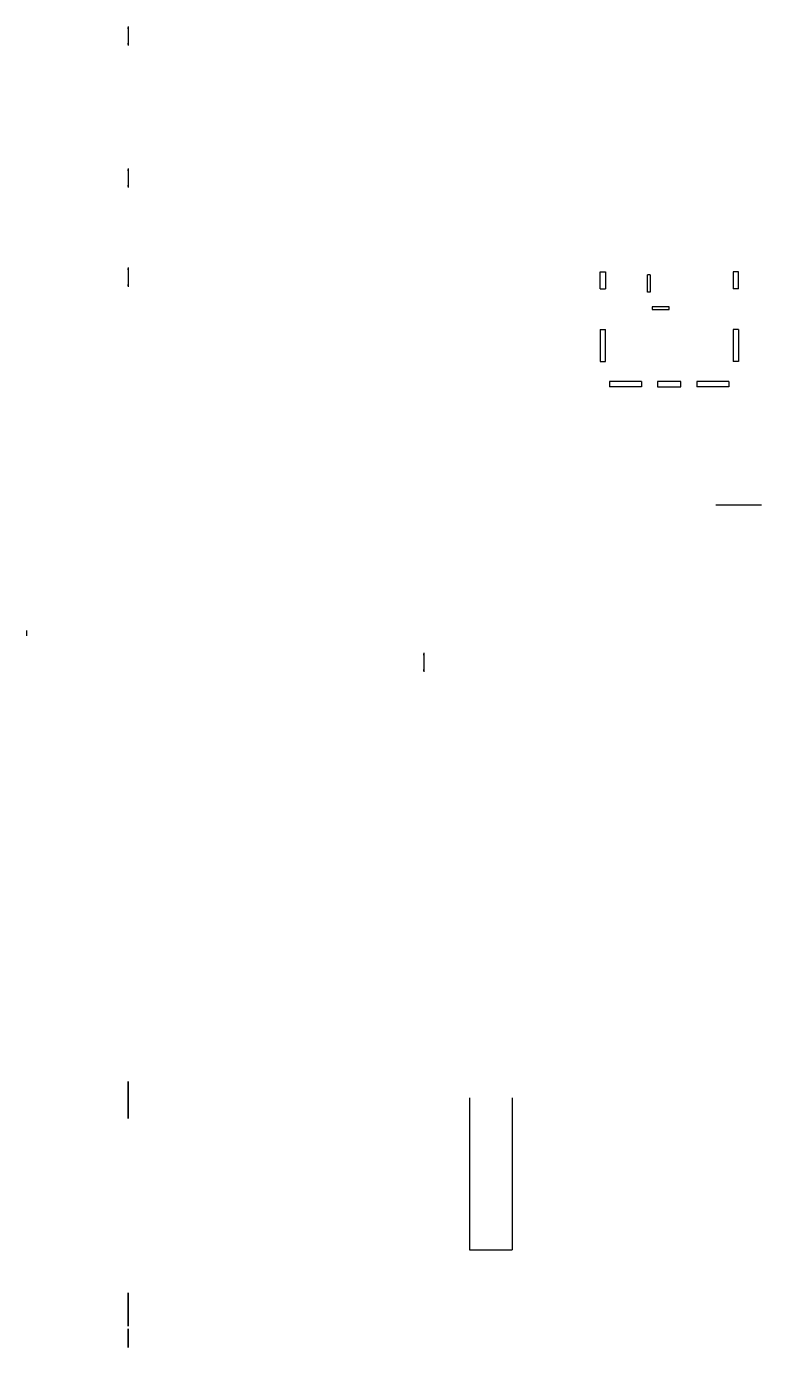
# Model space of a CAD drawing. Header units: millimetres. Extents: x -4775 to 29755, y -31181 to 30860.
import ezdxf

# ---------------------------------------------------------------- set-up
doc = ezdxf.new("R2010")
doc.units = ezdxf.units.MM
for name, color, linetype in [('Fence', 14, 'Continuous'), ('Ground', 82, 'Continuous'), ('Windows', 4, 'Continuous'), ('Wood', 60, 'Continuous')]:
    doc.layers.add(name, color=color, linetype=linetype)

msp = doc.modelspace()

# ---------------------------------------------------------------- linework, layer by layer
msp.add_line((-4775, 2494), (-4775, 2244))
at = {"layer": 'Fence', "extrusion": (-1, 0, 0)}
for points in [[(18680, 33006), (19555, 32456), (18680, 31906)], [(18719, 32924), (19463, 32456), (18719, 31989)], [(19555, 33006), (20430, 32456), (19555, 31906)], [(19594, 32924), (20338, 32456), (19594, 31989)], [(28604, 64954), (29479, 64404), (28604, 63854)], [(30306, 33006), (31181, 32456), (30306, 31906)]]:
    msp.add_lwpolyline(points, close=True, dxfattribs=at)
msp.add_circle((29656, 32539), 519, dxfattribs=at)
at = {"layer": 'Ground'}
for p, q in [((16042, -19458), (16042, -26595)), ((18042, -19458), (18042, -26595)), ((16042, -26595), (18042, -26595))]:
    msp.add_line(p, q, dxfattribs=at)
at = {"layer": 'Windows'}
for p, q in [((22167, 18538), (22167, 19338)), ((22167, 19338), (22417, 19338)), ((22417, 19338), (22417, 18538)), ((28667, 19338), (28417, 19338)), ((28417, 19338), (28417, 18538)), ((28667, 18538), (28667, 19338)), ((24517, 19188), (24397, 19188)), ((24397, 18388), (24397, 19188)), ((24517, 19188), (24517, 18388)), ((22167, 18538), (22417, 18538)), ((24517, 18388), (24397, 18388)), ((28667, 18538), (28417, 18538)), ((24617, 17688), (24617, 17568)), ((25417, 17688), (24617, 17688)), ((24617, 17568), (25417, 17568)), ((25417, 17568), (25417, 17688)), ((22167, 16628), (22167, 15128)), ((22167, 16628), (22417, 16628)), ((22417, 15128), (22417, 16628)), ((28667, 16628), (28417, 16628)), ((28417, 16628), (28417, 15128)), ((28667, 16628), (28667, 15128)), ((22167, 15128), (22417, 15128)), ((28667, 15128), (28417, 15128)), ((22617, 14188), (22617, 13938)), ((24117, 14188), (22617, 14188)), ((24117, 13938), (22617, 13938)), ((24117, 14188), (24117, 13938)), ((25417, 14188), (24867, 14188)), ((24867, 14188), (24867, 13938)), ((24867, 13938), (25417, 13938)), ((25967, 14188), (25417, 14188)), ((25417, 13938), (25967, 13938)), ((25967, 13938), (25967, 14188)), ((26717, 14188), (26717, 13938)), ((28217, 14188), (26717, 14188)), ((28217, 13938), (26717, 13938)), ((28217, 14188), (28217, 13938)), ((27612, 8388), (29755, 8388))]:
    msp.add_line(p, q, dxfattribs=at)
at = {"layer": 'Wood', "extrusion": (-1, 0, 0)}
for p, q in [((0, 30860, 16951), (0, 29960, 16951)), ((0, 30860, 16901), (0, 29960, 16901)), ((0, 30860, 16951), (0, 30860, 16901)), ((0, 30810, 18101), (0, 30750, 18101)), ((0, 30750, 16901), (0, 30810, 16901)), ((0, 30810, 18101), (0, 30810, 16951)), ((0, 30750, 18041), (0, 30750, 16951)), ((0, 30750, 18041), (0, 30070, 18041)), ((0, 30750, 18101), (0, 30070, 18101)), ((0, 30070, 18101), (0, 30010, 18101)), ((0, 30010, 16901), (0, 30070, 16901)), ((0, 30070, 16951), (0, 30070, 18041)), ((0, 30010, 18101), (0, 30010, 16951)), ((0, 29960, 16901), (0, 29960, 16951)), ((0, 24192, 17833), (0, 23292, 17833)), ((0, 24192, 17783), (0, 23292, 17783)), ((0, 24192, 17833), (0, 24192, 17783)), ((0, 24142, 18983), (0, 24082, 18983)), ((0, 24082, 17783), (0, 24142, 17783)), ((0, 24142, 18983), (0, 24142, 17833)), ((0, 24082, 18923), (0, 24082, 17833)), ((0, 24082, 18923), (0, 23402, 18923)), ((0, 24082, 18983), (0, 23402, 18983)), ((0, 23402, 18983), (0, 23342, 18983)), ((0, 23342, 17783), (0, 23402, 17783)), ((0, 23402, 17833), (0, 23402, 18923)), ((0, 23342, 18983), (0, 23342, 17833)), ((0, 23292, 17783), (0, 23292, 17833)), ((0, 19535, 18573), (0, 18635, 18573)), ((0, 19535, 18523), (0, 18635, 18523)), ((0, 19535, 18573), (0, 19535, 18523)), ((0, 19485, 19723), (0, 19425, 19723)), ((0, 19425, 18523), (0, 19485, 18523)), ((0, 19485, 19723), (0, 19485, 18573)), ((0, 19425, 19663), (0, 19425, 18573)), ((0, 19425, 19663), (0, 18745, 19663)), ((0, 19425, 19723), (0, 18745, 19723)), ((0, 18745, 19723), (0, 18685, 19723)), ((0, 18685, 18523), (0, 18745, 18523)), ((0, 18745, 18573), (0, 18745, 19663)), ((0, 18685, 19723), (0, 18685, 18573)), ((0, 18635, 18523), (0, 18635, 18573)), ((13892, 1444, 850), (13892, 544, 850)), ((13892, 1444, 800), (13892, 544, 800)), ((13892, 1444, 850), (13892, 1444, 800)), ((13892, 1394, 2000), (13892, 1334, 2000)), ((13892, 1334, 800), (13892, 1394, 800)), ((13892, 1394, 2000), (13892, 1394, 850)), ((13892, 1334, 1940), (13892, 1334, 850)), ((13892, 1334, 1940), (13892, 654, 1940)), ((13892, 1334, 2000), (13892, 654, 2000)), ((13892, 654, 2000), (13892, 594, 2000)), ((13892, 594, 800), (13892, 654, 800)), ((13892, 654, 850), (13892, 654, 1940)), ((13892, 594, 2000), (13892, 594, 850)), ((13892, 544, 800), (13892, 544, 850))]:
    msp.add_line(p, q, dxfattribs=at)

doc.saveas('drawing.dxf')
